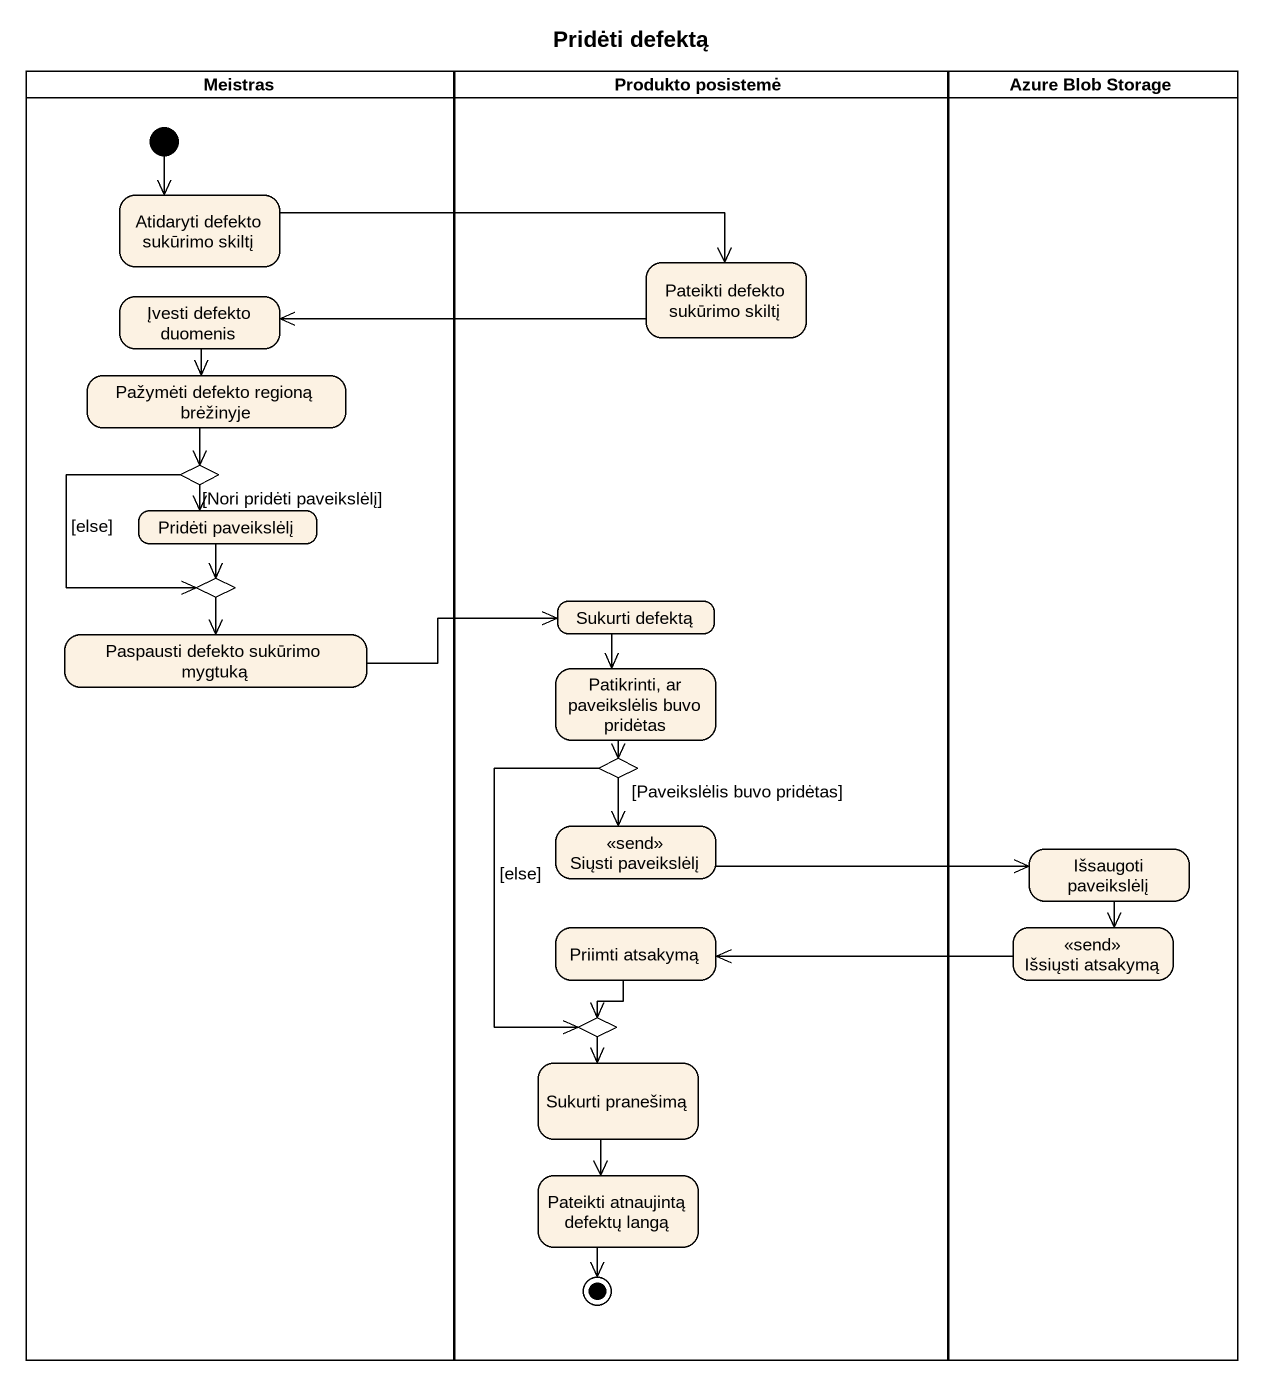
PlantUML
@startuml
title Pridėti defektą
hide empty description
state Meistras <<partition>> {
  state "Atidaryti defekto sukūrimo skiltį" as Atidaryti_defekto_sukūrimo
  state "Įvesti defekto duomenis" as Įvesti_defekto_duomenis
  state "Pažymėti defekto regioną brėžinyje" as Pažymėti_defekto_regioną
  state "Pridėti paveikslėlį" as Pridėti_paveikslėlį
  state choice1 <<choice>>
  state choice2 <<choice>>
  state "Paspausti defekto sukūrimo mygtuką" as Paspausti_defekto_sukūrimo
  [*] --> Atidaryti_defekto_sukūrimo
}
state "Produkto posistemė" as Produkto_posistemė <<partition>> {
  state "Pateikti defekto sukūrimo skiltį" as Pateikti_defekto_sukūrimo
  state "Patikrinti, ar paveikslėlis buvo pridėtas" as Patikrinti_ar_paveikslėlis
  state "Sukurti defektą" as Sukurti_defektą
  state choice3 <<choice>>
  state "Siųsti paveikslėlį" as Siųsti_paveikslėlį <<send>>
  state "Priimti atsakymą" as Priimti_atsakymą
  state choice4 <<choice>>
  state "Sukurti pranešimą" as Sukurti_pranešimą
  state "Pateikti atnaujintą defektų langą" as Pateikti_atnaujintą_defektų
  Pateikti_atnaujintą_defektų --> [*]
}
state "Azure Blob Storage" as Azure_Blob_Storage <<partition>> {
  state "Išsaugoti paveikslėlį" as Išsaugoti_paveikslėlį
  state "Išsiųsti atsakymą" as Išsiųsti_atsakymą <<send>>
}
Atidaryti_defekto_sukūrimo -right-> Pateikti_defekto_sukūrimo
Įvesti_defekto_duomenis --> Pažymėti_defekto_regioną
Pateikti_defekto_sukūrimo -left-> Įvesti_defekto_duomenis
Pažymėti_defekto_regioną --> choice1
Pridėti_paveikslėlį --> choice2
choice1 --> Pridėti_paveikslėlį : [Nori pridėti paveikslėlį]
choice1 --> choice2 : [else]
choice2 --> Paspausti_defekto_sukūrimo
Paspausti_defekto_sukūrimo -right-> Sukurti_defektą
Patikrinti_ar_paveikslėlis --> choice3
Sukurti_defektą --> Patikrinti_ar_paveikslėlis
choice3 --> Siųsti_paveikslėlį : [Paveikslėlis buvo pridėtas]
choice3 --> choice4 : [else]
Siųsti_paveikslėlį -right-> Išsaugoti_paveikslėlį
Išsaugoti_paveikslėlį --> Išsiųsti_atsakymą
Priimti_atsakymą --> choice4
Išsiųsti_atsakymą -left-> Priimti_atsakymą
choice4 --> Sukurti_pranešimą
Sukurti_pranešimą --> Pateikti_atnaujintą_defektų
@enduml
